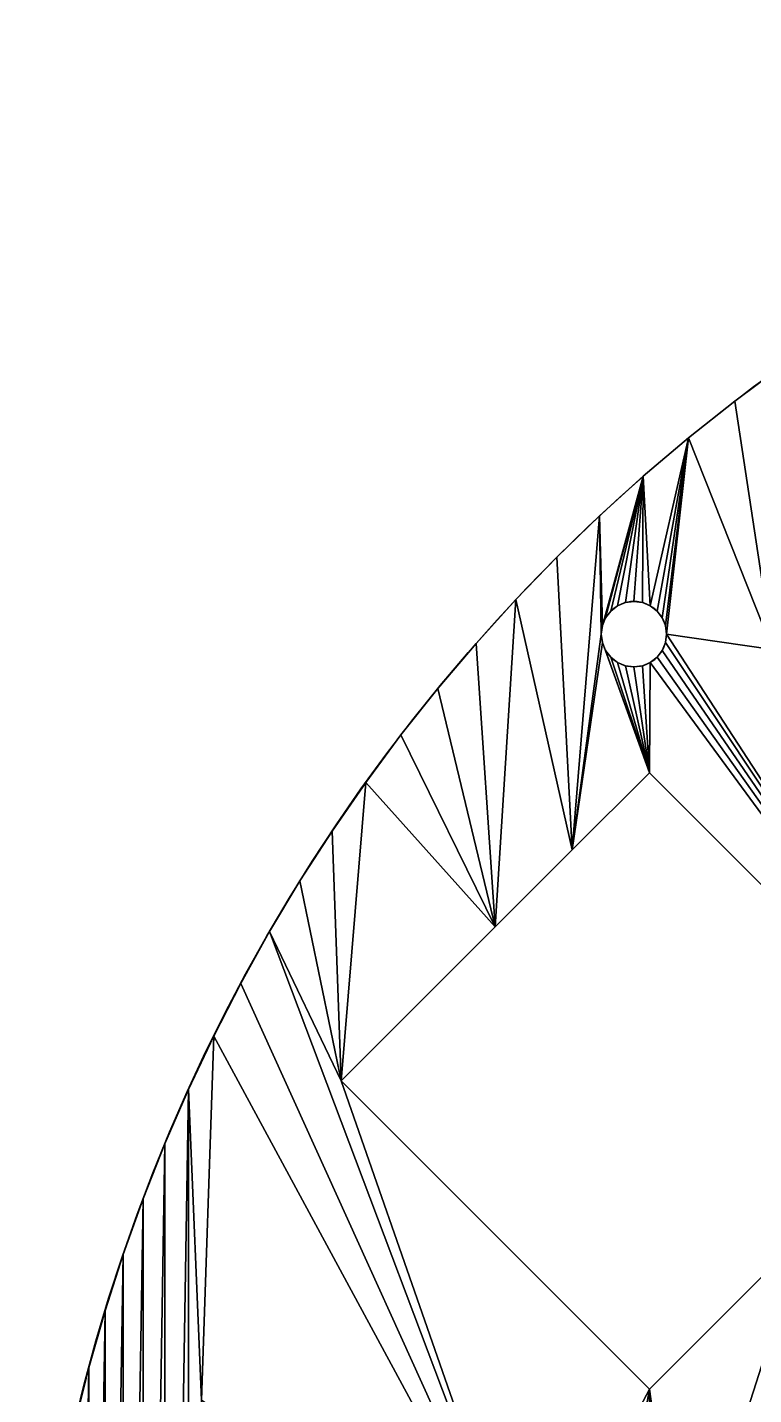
# Model space of a CAD drawing. Extents: x 0 to 166, y 0 to 166.
# Drawn here: x 0 to 33.3, y 103.3 to 166 of the extents above; entities that cross this region are included whole.
import ezdxf

# ---------------------------------------------------------------- set-up
doc = ezdxf.new("R2010")
doc.units = 0
doc.header["$MEASUREMENT"] = 0
doc.layers.get('0').update_dxf_attribs({"color": 13, "linetype": 'CONTINUOUS'})

msp = doc.modelspace()

# ---------------------------------------------------------------- linework, layer by layer
for p, q in [((32.473, 148.848, 2), (32.473, 148.848)), ((30.345, 147.16, 2), (30.345, 147.16)), ((28.274, 145.403, 2), (28.274, 145.403)), ((26.262, 143.579, 2), (26.262, 143.579)), ((24.31, 141.69, 2), (24.31, 141.69)), ((22.421, 139.738, 2), (22.421, 139.738)), ((27.096, 139.453, 2), (27.096, 139.453)), ((27.457, 139.603, 2), (27.457, 139.603)), ((27.846, 139.654, 2), (27.846, 139.654)), ((28.234, 139.603, 2), (28.234, 139.603)), ((28.596, 139.453, 2), (28.596, 139.453)), ((26.547, 138.904, 2), (26.547, 138.904)), ((26.785, 139.215, 2), (26.785, 139.215)), ((28.906, 139.215, 2), (28.906, 139.215)), ((29.145, 138.904, 2), (29.145, 138.904)), ((26.346, 138.154, 2), (26.346, 138.154)), ((26.397, 138.543, 2), (26.397, 138.543)), ((29.295, 138.543, 2), (29.295, 138.543)), ((29.346, 138.154, 2), (29.346, 138.154)), ((20.597, 137.726, 2), (20.597, 137.726)), ((26.397, 137.766, 2), (26.397, 137.766)), ((29.295, 137.766, 2), (29.295, 137.766)), ((26.547, 137.404, 2), (26.547, 137.404)), ((26.785, 137.094, 2), (26.785, 137.094)), ((27.096, 136.855, 2), (27.096, 136.855)), ((28.596, 136.855, 2), (28.596, 136.855)), ((28.906, 137.094, 2), (28.906, 137.094)), ((29.145, 137.404, 2), (29.145, 137.404)), ((27.457, 136.705, 2), (27.457, 136.705)), ((27.846, 136.654, 2), (27.846, 136.654)), ((28.234, 136.705, 2), (28.234, 136.705)), ((18.84, 135.655, 2), (18.84, 135.655)), ((17.152, 133.527, 2), (17.152, 133.527)), ((25.017, 128.255), (28.553, 131.79)), ((25.017, 128.255, 2), (28.553, 131.79, 2)), ((28.553, 131.79, 2), (28.553, 131.79)), ((42.695, 117.648), (28.553, 131.79)), ((42.695, 117.648, 2), (28.553, 131.79, 2)), ((15.534, 131.346, 2), (15.534, 131.346)), ((13.988, 129.112, 2), (13.988, 129.112)), ((21.482, 124.719), (25.017, 128.255)), ((21.482, 124.719, 2), (25.017, 128.255, 2)), ((25.017, 128.255, 2), (25.017, 128.255)), ((12.516, 126.83, 2), (12.516, 126.83)), ((11.12, 124.5, 2), (11.12, 124.5)), ((14.411, 117.648), (21.482, 124.719)), ((14.411, 117.648, 2), (21.482, 124.719, 2)), ((21.482, 124.719, 2), (21.482, 124.719)), ((9.801, 122.126, 2), (9.801, 122.126)), ((8.56, 119.71, 2), (8.56, 119.71)), ((14.411, 117.648, 2), (14.411, 117.648)), ((28.553, 103.506), (14.411, 117.648)), ((28.553, 103.506, 2), (14.411, 117.648, 2)), ((7.398, 117.255, 2), (7.398, 117.255)), ((6.318, 114.763, 2), (6.318, 114.763)), ((5.32, 112.237, 2), (5.32, 112.237)), ((35.624, 110.577), (28.553, 103.506)), ((35.624, 110.577, 2), (28.553, 103.506, 2)), ((4.405, 109.679, 2), (4.405, 109.679)), ((3.574, 107.094, 2), (3.574, 107.094)), ((2.828, 104.482, 2), (2.828, 104.482)), ((28.553, 103.506, 2), (28.553, 103.506))]:
    msp.add_line(p, q)
for centre in [(83, 83, 2), (83, 83)]:
    msp.add_circle(centre, 83)
at = {"extrusion": (0, 0, -1)}
for centre in [(-27.846, 138.154), (-27.846, 138.154, -2)]:
    msp.add_circle(centre, 1.5, dxfattribs=at)

# ---------------------------------------------------------------- meshes
mesh = msp.add_polyface()
corners = [(21.482, 124.719), (17.152, 133.527), (18.84, 135.655), (20.597, 137.726), (22.421, 139.738), (25.017, 128.255), (24.31, 141.69), (26.262, 143.579), (26.346, 138.154), (26.397, 137.766), (28.553, 131.79), (26.547, 137.404), (26.785, 137.094), (27.096, 136.855), (27.457, 136.705), (27.846, 136.654), (28.234, 136.705), (28.596, 136.855), (34.21, 137.447), (29.346, 138.154), (30.345, 147.16), (32.473, 148.848), (34.654, 150.466), (37.745, 140.983), (36.888, 152.012), (39.17, 153.484), (41.281, 144.518), (41.5, 154.88), (48.352, 151.589), (26.397, 138.543), (28.274, 145.403), (26.547, 138.904), (26.785, 139.215), (27.096, 139.453), (27.457, 139.603), (27.846, 139.654), (28.234, 139.603), (28.596, 139.453), (28.906, 139.215), (29.145, 138.904), (29.295, 138.543)]
mesh.append_faces([[corners[k] for k in face] for face in [(5, 9, 10), (22, 18, 21), (18, 22, 23), (23, 25, 26), (26, 27, 28), (29, 30, 31), (31, 30, 32), (32, 30, 33), (33, 30, 34), (34, 30, 35), (35, 30, 36), (36, 30, 37), (37, 20, 38), (38, 20, 39), (39, 20, 40), (40, 20, 19)]], dxfattribs={"vtx0": -1, "vtx1": -1})
mesh.append_faces([[corners[k] for k in face] for face in [(5, 7, 8), (18, 19, 20)]], dxfattribs={"vtx0": -1, "vtx1": -1, "vtx2": -1})
mesh.append_faces([[corners[k] for k in face] for face in [(0, 1, 2), (0, 2, 3), (0, 3, 4), (5, 4, 6), (5, 6, 7), (5, 8, 9), (10, 9, 11), (10, 11, 12), (10, 12, 13), (10, 13, 14), (10, 14, 15), (10, 15, 16), (10, 16, 17), (18, 20, 21), (23, 22, 24), (23, 24, 25), (26, 25, 27), (7, 29, 8), (29, 7, 30), (37, 30, 20)]], dxfattribs={"vtx0": -1, "vtx2": -1})
mesh = msp.add_polyface()
corners = [(34.21, 137.447, 2), (34.654, 150.466, 2), (32.473, 148.848, 2), (37.745, 140.983, 2), (36.888, 152.012, 2), (39.17, 153.484, 2), (41.281, 144.518, 2), (41.5, 154.88, 2), (48.352, 151.589, 2), (17.152, 133.527, 2), (21.482, 124.719, 2), (18.84, 135.655, 2), (20.597, 137.726, 2), (22.421, 139.738, 2), (25.017, 128.255, 2), (24.31, 141.69, 2), (26.262, 143.579, 2), (26.346, 138.154, 2), (26.397, 137.766, 2), (28.553, 131.79, 2), (26.547, 137.404, 2), (26.785, 137.094, 2), (27.096, 136.855, 2), (27.457, 136.705, 2), (27.846, 136.654, 2), (28.234, 136.705, 2), (28.596, 136.855, 2), (29.346, 138.154, 2), (30.345, 147.16, 2), (26.397, 138.543, 2), (28.274, 145.403, 2), (26.547, 138.904, 2), (26.785, 139.215, 2), (27.096, 139.453, 2), (27.457, 139.603, 2), (27.846, 139.654, 2), (28.234, 139.603, 2), (28.596, 139.453, 2), (28.906, 139.215, 2), (29.145, 138.904, 2), (29.295, 138.543, 2)]
mesh.append_faces([[corners[k] for k in face] for face in [(1, 3, 4), (4, 3, 5), (5, 6, 7), (9, 10, 11), (11, 10, 12), (12, 10, 13), (13, 14, 15), (15, 14, 16), (17, 14, 18), (18, 19, 20), (20, 19, 21), (21, 19, 22), (22, 19, 23), (23, 19, 24), (24, 19, 25), (25, 19, 26), (28, 0, 2), (16, 29, 30), (29, 16, 17), (30, 37, 28)]], dxfattribs={"vtx0": -1, "vtx1": -1})
mesh.append_faces([[corners[k] for k in face] for face in [(16, 14, 17), (27, 0, 28)]], dxfattribs={"vtx0": -1, "vtx1": -1, "vtx2": -1})
mesh.append_faces([[corners[k] for k in face] for face in [(0, 1, 2), (1, 0, 3), (5, 3, 6), (7, 6, 8), (18, 14, 19), (30, 29, 31), (30, 31, 32), (30, 32, 33), (30, 33, 34), (30, 34, 35), (30, 35, 36), (30, 36, 37), (28, 37, 38), (28, 38, 39), (28, 39, 40), (28, 40, 27)]], dxfattribs={"vtx0": -1, "vtx2": -1})
mesh = msp.add_polyface()
corners = [(32.473, 148.848, 2), (34.654, 150.466), (32.473, 148.848), (34.654, 150.466, 2)]
mesh.append_faces([[corners[k] for k in face] for face in [(0, 1, 2), (1, 0, 3)]], dxfattribs={"vtx0": -1})
mesh = msp.add_polyface()
corners = [(30.345, 147.16, 2), (32.473, 148.848), (30.345, 147.16), (32.473, 148.848, 2)]
mesh.append_faces([[corners[k] for k in face] for face in [(0, 1, 2), (1, 0, 3)]], dxfattribs={"vtx0": -1})
mesh = msp.add_polyface()
corners = [(28.274, 145.403, 2), (30.345, 147.16), (28.274, 145.403), (30.345, 147.16, 2)]
mesh.append_faces([[corners[k] for k in face] for face in [(0, 1, 2), (1, 0, 3)]], dxfattribs={"vtx0": -1})
mesh = msp.add_polyface()
corners = [(26.262, 143.579, 2), (28.274, 145.403), (26.262, 143.579), (28.274, 145.403, 2)]
mesh.append_faces([[corners[k] for k in face] for face in [(0, 1, 2), (1, 0, 3)]], dxfattribs={"vtx0": -1})
mesh = msp.add_polyface()
corners = [(24.31, 141.69, 2), (26.262, 143.579), (24.31, 141.69), (26.262, 143.579, 2)]
mesh.append_faces([[corners[k] for k in face] for face in [(0, 1, 2), (1, 0, 3)]], dxfattribs={"vtx0": -1})
mesh = msp.add_polyface()
corners = [(24.31, 141.69, 2), (22.421, 139.738), (22.421, 139.738, 2), (24.31, 141.69)]
mesh.append_faces([[corners[k] for k in face] for face in [(0, 1, 2), (1, 0, 3)]], dxfattribs={"vtx0": -1})
mesh = msp.add_polyface()
corners = [(15.534, 131.346), (14.411, 117.648), (13.988, 129.112), (21.482, 124.719), (17.152, 133.527), (22.421, 139.738), (25.017, 128.255), (28.553, 131.79), (28.596, 136.855), (42.695, 117.648), (28.906, 137.094), (29.145, 137.404), (29.295, 137.766), (29.346, 138.154), (34.21, 137.447), (48.352, 123.305), (28.553, 62.494), (28.553, 103.506), (30, 93.009), (35.624, 110.577), (63, 123.003), (48.033, 116.906), (39.159, 114.113), (47.256, 116.906), (0.044, 80.284), (0.044, 85.716), (0.178, 88.428), (0.178, 77.572), (0.4, 91.135), (0.4, 74.865), (0.71, 93.834), (0.71, 72.166), (1.109, 96.52), (1.109, 69.48), (1.595, 99.192), (1.595, 66.808), (2.168, 101.847), (2.168, 64.153), (2.828, 104.482), (2.828, 61.518), (3.574, 107.094), (3.574, 58.906), (4.405, 109.679), (4.405, 56.321), (5.32, 112.237), (5.32, 53.763), (6.318, 114.763), (6.318, 51.237), (7.398, 117.255), (7.398, 48.745), (8, 103), (8.56, 119.71), (23, 93), (9.801, 122.126), (11.12, 124.5), (12.516, 126.83), (23, 73)]
mesh.append_faces([[corners[k] for k in face] for face in [(0, 1, 2), (1, 0, 3), (3, 5, 6), (7, 8, 9), (18, 19, 20), (50, 51, 52), (52, 17, 56)]], dxfattribs={"vtx0": -1, "vtx1": -1})
mesh.append_faces([[corners[k] for k in face] for face in [(9, 13, 14), (16, 17, 18), (49, 48, 50), (52, 54, 1)]], dxfattribs={"vtx0": -1, "vtx1": -1, "vtx2": -1})
mesh.append_faces([[corners[k] for k in face] for face in [(3, 0, 4), (9, 8, 10), (9, 10, 11), (9, 11, 12), (9, 12, 13), (9, 14, 15), (18, 17, 19), (21, 19, 22), (23, 22, 9), (24, 25, 26), (27, 26, 28), (29, 28, 30), (31, 30, 32), (33, 32, 34), (35, 34, 36), (37, 36, 38), (39, 38, 40), (41, 40, 42), (43, 42, 44), (45, 44, 46), (47, 46, 48), (50, 48, 51), (52, 51, 53), (52, 53, 54), (1, 54, 55), (1, 55, 2), (52, 1, 17)]], dxfattribs={"vtx0": -1, "vtx2": -1})
mesh = msp.add_polyface()
corners = [(23, 93, 2), (28.553, 62.494, 2), (28.553, 103.506, 2), (30, 93.009, 2), (35.624, 110.577, 2), (63, 123.003, 2), (48.033, 116.906, 2), (39.159, 114.113, 2), (47.256, 116.906, 2), (42.695, 117.648, 2), (14.411, 117.648, 2), (15.534, 131.346, 2), (13.988, 129.112, 2), (21.482, 124.719, 2), (17.152, 133.527, 2), (22.421, 139.738, 2), (25.017, 128.255, 2), (28.596, 136.855, 2), (28.553, 131.79, 2), (28.906, 137.094, 2), (29.145, 137.404, 2), (29.295, 137.766, 2), (29.346, 138.154, 2), (34.21, 137.447, 2), (48.352, 123.305, 2), (0.044, 85.716, 2), (0.044, 80.284, 2), (0.178, 88.428, 2), (0.178, 77.572, 2), (0.4, 91.135, 2), (0.4, 74.865, 2), (0.71, 93.834, 2), (0.71, 72.166, 2), (1.109, 96.52, 2), (1.109, 69.48, 2), (1.595, 99.192, 2), (1.595, 66.808, 2), (2.168, 101.847, 2), (2.168, 64.153, 2), (2.828, 104.482, 2), (2.828, 61.518, 2), (3.574, 107.094, 2), (3.574, 58.906, 2), (4.405, 109.679, 2), (4.405, 56.321, 2), (5.32, 112.237, 2), (5.32, 53.763, 2), (6.318, 114.763, 2), (6.318, 51.237, 2), (7.398, 117.255, 2), (7.398, 48.745, 2), (8, 103, 2), (8.56, 119.71, 2), (9.801, 122.126, 2), (11.12, 124.5, 2), (12.516, 126.83, 2)]
mesh.append_faces([[corners[k] for k in face] for face in [(2, 3, 4), (4, 6, 7), (7, 8, 9), (11, 13, 14), (17, 9, 19), (19, 9, 20), (20, 9, 21), (21, 9, 22), (23, 9, 24), (25, 26, 27), (27, 28, 29), (29, 30, 31), (31, 32, 33), (33, 34, 35), (35, 36, 37), (37, 38, 39), (39, 40, 41), (41, 42, 43), (43, 44, 45), (45, 46, 47), (47, 48, 49), (49, 51, 52), (52, 0, 53), (53, 0, 54), (54, 10, 55), (55, 10, 12), (10, 0, 2)]], dxfattribs={"vtx0": -1, "vtx1": -1})
mesh.append_faces([[corners[k] for k in face] for face in [(0, 1, 2), (2, 1, 3), (22, 9, 23), (49, 50, 51), (54, 0, 10)]], dxfattribs={"vtx0": -1, "vtx1": -1, "vtx2": -1})
mesh.append_faces([[corners[k] for k in face] for face in [(4, 3, 5), (10, 11, 12), (11, 10, 13), (15, 13, 16), (17, 18, 9), (52, 51, 0)]], dxfattribs={"vtx0": -1, "vtx2": -1})
mesh = msp.add_polyface()
corners = [(22.421, 139.738, 2), (20.597, 137.726), (20.597, 137.726, 2), (22.421, 139.738)]
mesh.append_faces([[corners[k] for k in face] for face in [(0, 1, 2), (1, 0, 3)]], dxfattribs={"vtx0": -1})
mesh = msp.add_polyface()
corners = [(27.096, 139.453, 2), (26.785, 139.215), (27.096, 139.453), (26.785, 139.215, 2)]
mesh.append_faces([[corners[k] for k in face] for face in [(0, 1, 2), (1, 0, 3)]], dxfattribs={"vtx0": -1})
mesh = msp.add_polyface()
corners = [(27.457, 139.603, 2), (27.096, 139.453), (27.457, 139.603), (27.096, 139.453, 2)]
mesh.append_faces([[corners[k] for k in face] for face in [(0, 1, 2), (1, 0, 3)]], dxfattribs={"vtx0": -1})
mesh = msp.add_polyface()
corners = [(27.846, 139.654, 2), (27.457, 139.603), (27.846, 139.654), (27.457, 139.603, 2)]
mesh.append_faces([[corners[k] for k in face] for face in [(0, 1, 2), (1, 0, 3)]], dxfattribs={"vtx0": -1})
mesh = msp.add_polyface()
corners = [(28.234, 139.603, 2), (27.846, 139.654), (28.234, 139.603), (27.846, 139.654, 2)]
mesh.append_faces([[corners[k] for k in face] for face in [(0, 1, 2), (1, 0, 3)]], dxfattribs={"vtx0": -1})
mesh = msp.add_polyface()
corners = [(28.596, 139.453, 2), (28.234, 139.603), (28.596, 139.453), (28.234, 139.603, 2)]
mesh.append_faces([[corners[k] for k in face] for face in [(0, 1, 2), (1, 0, 3)]], dxfattribs={"vtx0": -1})
mesh = msp.add_polyface()
corners = [(28.906, 139.215, 2), (28.596, 139.453), (28.906, 139.215), (28.596, 139.453, 2)]
mesh.append_faces([[corners[k] for k in face] for face in [(0, 1, 2), (1, 0, 3)]], dxfattribs={"vtx0": -1})
mesh = msp.add_polyface()
corners = [(26.547, 138.904), (26.397, 138.543, 2), (26.397, 138.543), (26.547, 138.904, 2)]
mesh.append_faces([[corners[k] for k in face] for face in [(0, 1, 2), (1, 0, 3)]], dxfattribs={"vtx0": -1})
mesh = msp.add_polyface()
corners = [(26.785, 139.215), (26.547, 138.904, 2), (26.547, 138.904), (26.785, 139.215, 2)]
mesh.append_faces([[corners[k] for k in face] for face in [(0, 1, 2), (1, 0, 3)]], dxfattribs={"vtx0": -1})
mesh = msp.add_polyface()
corners = [(28.906, 139.215, 2), (29.145, 138.904), (29.145, 138.904, 2), (28.906, 139.215)]
mesh.append_faces([[corners[k] for k in face] for face in [(0, 1, 2), (1, 0, 3)]], dxfattribs={"vtx0": -1})
mesh = msp.add_polyface()
corners = [(29.145, 138.904, 2), (29.295, 138.543), (29.295, 138.543, 2), (29.145, 138.904)]
mesh.append_faces([[corners[k] for k in face] for face in [(0, 1, 2), (1, 0, 3)]], dxfattribs={"vtx0": -1})
mesh = msp.add_polyface()
corners = [(26.397, 138.543), (26.346, 138.154, 2), (26.346, 138.154), (26.397, 138.543, 2)]
mesh.append_faces([[corners[k] for k in face] for face in [(0, 1, 2), (1, 0, 3)]], dxfattribs={"vtx0": -1})
mesh = msp.add_polyface()
corners = [(26.346, 138.154), (26.397, 137.766, 2), (26.397, 137.766), (26.346, 138.154, 2)]
mesh.append_faces([[corners[k] for k in face] for face in [(0, 1, 2), (1, 0, 3)]], dxfattribs={"vtx0": -1})
mesh = msp.add_polyface()
corners = [(29.295, 138.543, 2), (29.346, 138.154), (29.346, 138.154, 2), (29.295, 138.543)]
mesh.append_faces([[corners[k] for k in face] for face in [(0, 1, 2), (1, 0, 3)]], dxfattribs={"vtx0": -1})
mesh = msp.add_polyface()
corners = [(29.346, 138.154, 2), (29.295, 137.766), (29.295, 137.766, 2), (29.346, 138.154)]
mesh.append_faces([[corners[k] for k in face] for face in [(0, 1, 2), (1, 0, 3)]], dxfattribs={"vtx0": -1})
mesh = msp.add_polyface()
corners = [(20.597, 137.726, 2), (18.84, 135.655), (18.84, 135.655, 2), (20.597, 137.726)]
mesh.append_faces([[corners[k] for k in face] for face in [(0, 1, 2), (1, 0, 3)]], dxfattribs={"vtx0": -1})
mesh = msp.add_polyface()
corners = [(26.397, 137.766), (26.547, 137.404, 2), (26.547, 137.404), (26.397, 137.766, 2)]
mesh.append_faces([[corners[k] for k in face] for face in [(0, 1, 2), (1, 0, 3)]], dxfattribs={"vtx0": -1})
mesh = msp.add_polyface()
corners = [(29.295, 137.766, 2), (29.145, 137.404), (29.145, 137.404, 2), (29.295, 137.766)]
mesh.append_faces([[corners[k] for k in face] for face in [(0, 1, 2), (1, 0, 3)]], dxfattribs={"vtx0": -1})
mesh = msp.add_polyface()
corners = [(26.547, 137.404), (26.785, 137.094, 2), (26.785, 137.094), (26.547, 137.404, 2)]
mesh.append_faces([[corners[k] for k in face] for face in [(0, 1, 2), (1, 0, 3)]], dxfattribs={"vtx0": -1})
mesh = msp.add_polyface()
corners = [(26.785, 137.094, 2), (27.096, 136.855), (26.785, 137.094), (27.096, 136.855, 2)]
mesh.append_faces([[corners[k] for k in face] for face in [(0, 1, 2), (1, 0, 3)]], dxfattribs={"vtx0": -1})
mesh = msp.add_polyface()
corners = [(27.096, 136.855, 2), (27.457, 136.705), (27.096, 136.855), (27.457, 136.705, 2)]
mesh.append_faces([[corners[k] for k in face] for face in [(0, 1, 2), (1, 0, 3)]], dxfattribs={"vtx0": -1})
mesh = msp.add_polyface()
corners = [(28.234, 136.705, 2), (28.596, 136.855), (28.234, 136.705), (28.596, 136.855, 2)]
mesh.append_faces([[corners[k] for k in face] for face in [(0, 1, 2), (1, 0, 3)]], dxfattribs={"vtx0": -1})
mesh = msp.add_polyface()
corners = [(28.596, 136.855, 2), (28.906, 137.094), (28.596, 136.855), (28.906, 137.094, 2)]
mesh.append_faces([[corners[k] for k in face] for face in [(0, 1, 2), (1, 0, 3)]], dxfattribs={"vtx0": -1})
mesh = msp.add_polyface()
corners = [(29.145, 137.404, 2), (28.906, 137.094), (28.906, 137.094, 2), (29.145, 137.404)]
mesh.append_faces([[corners[k] for k in face] for face in [(0, 1, 2), (1, 0, 3)]], dxfattribs={"vtx0": -1})
mesh = msp.add_polyface()
corners = [(27.457, 136.705, 2), (27.846, 136.654), (27.457, 136.705), (27.846, 136.654, 2)]
mesh.append_faces([[corners[k] for k in face] for face in [(0, 1, 2), (1, 0, 3)]], dxfattribs={"vtx0": -1})
mesh = msp.add_polyface()
corners = [(27.846, 136.654, 2), (28.234, 136.705), (27.846, 136.654), (28.234, 136.705, 2)]
mesh.append_faces([[corners[k] for k in face] for face in [(0, 1, 2), (1, 0, 3)]], dxfattribs={"vtx0": -1})
mesh = msp.add_polyface()
corners = [(18.84, 135.655, 2), (17.152, 133.527), (17.152, 133.527, 2), (18.84, 135.655)]
mesh.append_faces([[corners[k] for k in face] for face in [(0, 1, 2), (1, 0, 3)]], dxfattribs={"vtx0": -1})
mesh = msp.add_polyface()
corners = [(17.152, 133.527, 2), (15.534, 131.346), (15.534, 131.346, 2), (17.152, 133.527)]
mesh.append_faces([[corners[k] for k in face] for face in [(0, 1, 2), (1, 0, 3)]], dxfattribs={"vtx0": -1})
mesh = msp.add_polyface()
corners = [(28.553, 131.79, 2), (25.017, 128.255), (28.553, 131.79), (25.017, 128.255, 2)]
mesh.append_faces([[corners[k] for k in face] for face in [(0, 1, 2), (1, 0, 3)]], dxfattribs={"vtx0": -1})
mesh = msp.add_polyface()
corners = [(28.553, 131.79, 2), (42.695, 117.648), (42.695, 117.648, 2), (28.553, 131.79)]
mesh.append_faces([[corners[k] for k in face] for face in [(0, 1, 2), (1, 0, 3)]], dxfattribs={"vtx0": -1})
mesh = msp.add_polyface()
corners = [(15.534, 131.346, 2), (13.988, 129.112), (13.988, 129.112, 2), (15.534, 131.346)]
mesh.append_faces([[corners[k] for k in face] for face in [(0, 1, 2), (1, 0, 3)]], dxfattribs={"vtx0": -1})
mesh = msp.add_polyface()
corners = [(13.988, 129.112, 2), (12.516, 126.83), (12.516, 126.83, 2), (13.988, 129.112)]
mesh.append_faces([[corners[k] for k in face] for face in [(0, 1, 2), (1, 0, 3)]], dxfattribs={"vtx0": -1})
mesh = msp.add_polyface()
corners = [(25.017, 128.255, 2), (21.482, 124.719), (25.017, 128.255), (21.482, 124.719, 2)]
mesh.append_faces([[corners[k] for k in face] for face in [(0, 1, 2), (1, 0, 3)]], dxfattribs={"vtx0": -1})
mesh = msp.add_polyface()
corners = [(12.516, 126.83, 2), (11.12, 124.5), (11.12, 124.5, 2), (12.516, 126.83)]
mesh.append_faces([[corners[k] for k in face] for face in [(0, 1, 2), (1, 0, 3)]], dxfattribs={"vtx0": -1})
mesh = msp.add_polyface()
corners = [(11.12, 124.5, 2), (9.801, 122.126), (9.801, 122.126, 2), (11.12, 124.5)]
mesh.append_faces([[corners[k] for k in face] for face in [(0, 1, 2), (1, 0, 3)]], dxfattribs={"vtx0": -1})
mesh = msp.add_polyface()
corners = [(21.482, 124.719, 2), (14.411, 117.648), (21.482, 124.719), (14.411, 117.648, 2)]
mesh.append_faces([[corners[k] for k in face] for face in [(0, 1, 2), (1, 0, 3)]], dxfattribs={"vtx0": -1})
mesh = msp.add_polyface()
corners = [(63, 123.003, 2), (30, 93.009), (63, 123.003), (30, 93.009, 2)]
mesh.append_faces([[corners[k] for k in face] for face in [(0, 1, 2), (1, 0, 3)]], dxfattribs={"vtx0": -1})
mesh = msp.add_polyface()
corners = [(9.801, 122.126, 2), (8.56, 119.71), (8.56, 119.71, 2), (9.801, 122.126)]
mesh.append_faces([[corners[k] for k in face] for face in [(0, 1, 2), (1, 0, 3)]], dxfattribs={"vtx0": -1})
mesh = msp.add_polyface()
corners = [(8.56, 119.71, 2), (7.398, 117.255), (7.398, 117.255, 2), (8.56, 119.71)]
mesh.append_faces([[corners[k] for k in face] for face in [(0, 1, 2), (1, 0, 3)]], dxfattribs={"vtx0": -1})
mesh = msp.add_polyface()
corners = [(14.411, 117.648, 2), (28.553, 103.506), (14.411, 117.648), (28.553, 103.506, 2)]
mesh.append_faces([[corners[k] for k in face] for face in [(0, 1, 2), (1, 0, 3)]], dxfattribs={"vtx0": -1})
mesh = msp.add_polyface()
corners = [(28.553, 62.494), (30, 73.009), (35.624, 55.423), (30, 93.009), (63, 43.003), (47.645, 49.145), (47.256, 49.094), (42.695, 48.352), (7.398, 48.745), (8, 63), (8.56, 46.29), (8, 103), (23, 73), (9.801, 43.874), (11.12, 41.5), (14.411, 48.352), (12.516, 39.17), (13.988, 36.888), (28.553, 103.506), (15.534, 34.654), (21.482, 41.281), (17.152, 32.473), (18.84, 30.345), (20.597, 28.274), (22.421, 26.262), (28.553, 34.21), (28.596, 29.145), (35.624, 41.281), (28.906, 28.906), (34.21, 28.553), (48.352, 42.695), (0.044, 85.716), (0.044, 80.284), (0, 83), (0.178, 88.428), (0.178, 77.572), (0.4, 91.135), (0.4, 74.865), (0.71, 93.834), (0.71, 72.166), (1.109, 96.52), (1.109, 69.48), (1.595, 99.192), (1.595, 66.808), (2.168, 101.847), (2.168, 64.153), (2.828, 104.482), (2.828, 61.518), (3.574, 107.094), (3.574, 58.906), (4.405, 109.679), (4.405, 56.321), (5.32, 112.237), (5.32, 53.763), (6.318, 114.763), (6.318, 51.237), (7.398, 117.255)]
mesh.append_faces([[corners[k] for k in face] for face in [(31, 32, 33)]], dxfattribs={"vtx0": -1})
mesh.append_faces([[corners[k] for k in face] for face in [(0, 1, 2), (1, 0, 3), (2, 6, 7), (8, 9, 10), (9, 8, 11), (10, 12, 13), (13, 12, 14), (14, 15, 16), (16, 15, 17), (15, 12, 0), (19, 20, 21), (21, 20, 22), (22, 20, 23), (26, 27, 28), (29, 27, 30), (32, 34, 35), (35, 36, 37), (37, 38, 39), (39, 40, 41), (41, 42, 43), (43, 44, 45), (45, 46, 47), (47, 48, 49), (49, 50, 51), (51, 52, 53), (53, 54, 55), (55, 56, 8)]], dxfattribs={"vtx0": -1, "vtx1": -1})
mesh.append_faces([[corners[k] for k in face] for face in [(14, 12, 15), (0, 12, 18)]], dxfattribs={"vtx0": -1, "vtx1": -1, "vtx2": -1})
mesh.append_faces([[corners[k] for k in face] for face in [(2, 1, 4), (2, 5, 6), (10, 9, 12), (15, 19, 17), (19, 15, 20), (24, 20, 25), (26, 25, 27), (30, 27, 7)]], dxfattribs={"vtx0": -1, "vtx2": -1})
mesh = msp.add_polyface()
corners = [(15.534, 34.654, 2), (14.411, 48.352, 2), (13.988, 36.888, 2), (21.482, 41.281, 2), (17.152, 32.473, 2), (18.84, 30.345, 2), (20.597, 28.274, 2), (22.421, 26.262, 2), (28.553, 34.21, 2), (28.596, 29.145, 2), (35.624, 41.281, 2), (28.906, 28.906, 2), (34.21, 28.553, 2), (48.352, 42.695, 2), (42.695, 48.352, 2), (8.56, 46.29, 2), (8, 63, 2), (7.398, 48.745, 2), (23, 73, 2), (9.801, 43.874, 2), (11.12, 41.5, 2), (12.516, 39.17, 2), (28.553, 62.494, 2), (23, 93, 2), (30, 93.009, 2), (30, 73.009, 2), (35.624, 55.423, 2), (63, 43.003, 2), (47.645, 49.145, 2), (47.256, 49.094, 2), (0.044, 80.284, 2), (0.044, 85.716, 2), (0, 83, 2), (0.178, 88.428, 2), (0.178, 77.572, 2), (0.4, 91.135, 2), (0.4, 74.865, 2), (0.71, 93.834, 2), (0.71, 72.166, 2), (1.109, 96.52, 2), (1.109, 69.48, 2), (1.595, 99.192, 2), (1.595, 66.808, 2), (2.168, 101.847, 2), (2.168, 64.153, 2), (2.828, 104.482, 2), (2.828, 61.518, 2), (3.574, 107.094, 2), (3.574, 58.906, 2), (4.405, 109.679, 2), (4.405, 56.321, 2), (5.32, 112.237, 2), (5.32, 53.763, 2), (6.318, 114.763, 2), (6.318, 51.237, 2), (7.398, 117.255, 2), (8, 103, 2)]
mesh.append_faces([[corners[k] for k in face] for face in [(30, 31, 32)]], dxfattribs={"vtx0": -1})
mesh.append_faces([[corners[k] for k in face] for face in [(0, 1, 2), (1, 0, 3), (3, 7, 8), (8, 9, 10), (10, 13, 14), (15, 16, 17), (16, 15, 18), (18, 22, 23), (24, 22, 25), (26, 25, 22), (25, 26, 27), (28, 26, 29), (56, 17, 16)]], dxfattribs={"vtx0": -1, "vtx1": -1})
mesh.append_faces([[corners[k] for k in face] for face in [(18, 20, 1)]], dxfattribs={"vtx0": -1, "vtx1": -1, "vtx2": -1})
mesh.append_faces([[corners[k] for k in face] for face in [(3, 0, 4), (3, 4, 5), (3, 5, 6), (10, 9, 11), (10, 12, 13), (18, 15, 19), (18, 19, 20), (1, 20, 21), (1, 21, 2), (18, 1, 22), (29, 26, 14), (33, 30, 34), (35, 34, 36), (37, 36, 38), (39, 38, 40), (41, 40, 42), (43, 42, 44), (45, 44, 46), (47, 46, 48), (49, 48, 50), (51, 50, 52), (53, 52, 54), (55, 54, 17)]], dxfattribs={"vtx0": -1, "vtx2": -1})
mesh = msp.add_polyface()
corners = [(7.398, 117.255, 2), (6.318, 114.763), (6.318, 114.763, 2), (7.398, 117.255)]
mesh.append_faces([[corners[k] for k in face] for face in [(0, 1, 2), (1, 0, 3)]], dxfattribs={"vtx0": -1})
mesh = msp.add_polyface()
corners = [(6.318, 114.763, 2), (5.32, 112.237), (5.32, 112.237, 2), (6.318, 114.763)]
mesh.append_faces([[corners[k] for k in face] for face in [(0, 1, 2), (1, 0, 3)]], dxfattribs={"vtx0": -1})
mesh = msp.add_polyface()
corners = [(5.32, 112.237, 2), (4.405, 109.679), (4.405, 109.679, 2), (5.32, 112.237)]
mesh.append_faces([[corners[k] for k in face] for face in [(0, 1, 2), (1, 0, 3)]], dxfattribs={"vtx0": -1})
mesh = msp.add_polyface()
corners = [(35.624, 110.577, 2), (28.553, 103.506), (28.553, 103.506, 2), (35.624, 110.577)]
mesh.append_faces([[corners[k] for k in face] for face in [(0, 1, 2), (1, 0, 3)]], dxfattribs={"vtx0": -1})
mesh = msp.add_polyface()
corners = [(4.405, 109.679, 2), (3.574, 107.094), (3.574, 107.094, 2), (4.405, 109.679)]
mesh.append_faces([[corners[k] for k in face] for face in [(0, 1, 2), (1, 0, 3)]], dxfattribs={"vtx0": -1})
mesh = msp.add_polyface()
corners = [(3.574, 107.094, 2), (2.828, 104.482), (2.828, 104.482, 2), (3.574, 107.094)]
mesh.append_faces([[corners[k] for k in face] for face in [(0, 1, 2), (1, 0, 3)]], dxfattribs={"vtx0": -1})
mesh = msp.add_polyface()
corners = [(2.828, 104.482, 2), (2.168, 101.847), (2.168, 101.847, 2), (2.828, 104.482)]
mesh.append_faces([[corners[k] for k in face] for face in [(0, 1, 2), (1, 0, 3)]], dxfattribs={"vtx0": -1})

doc.saveas('drawing.dxf')
